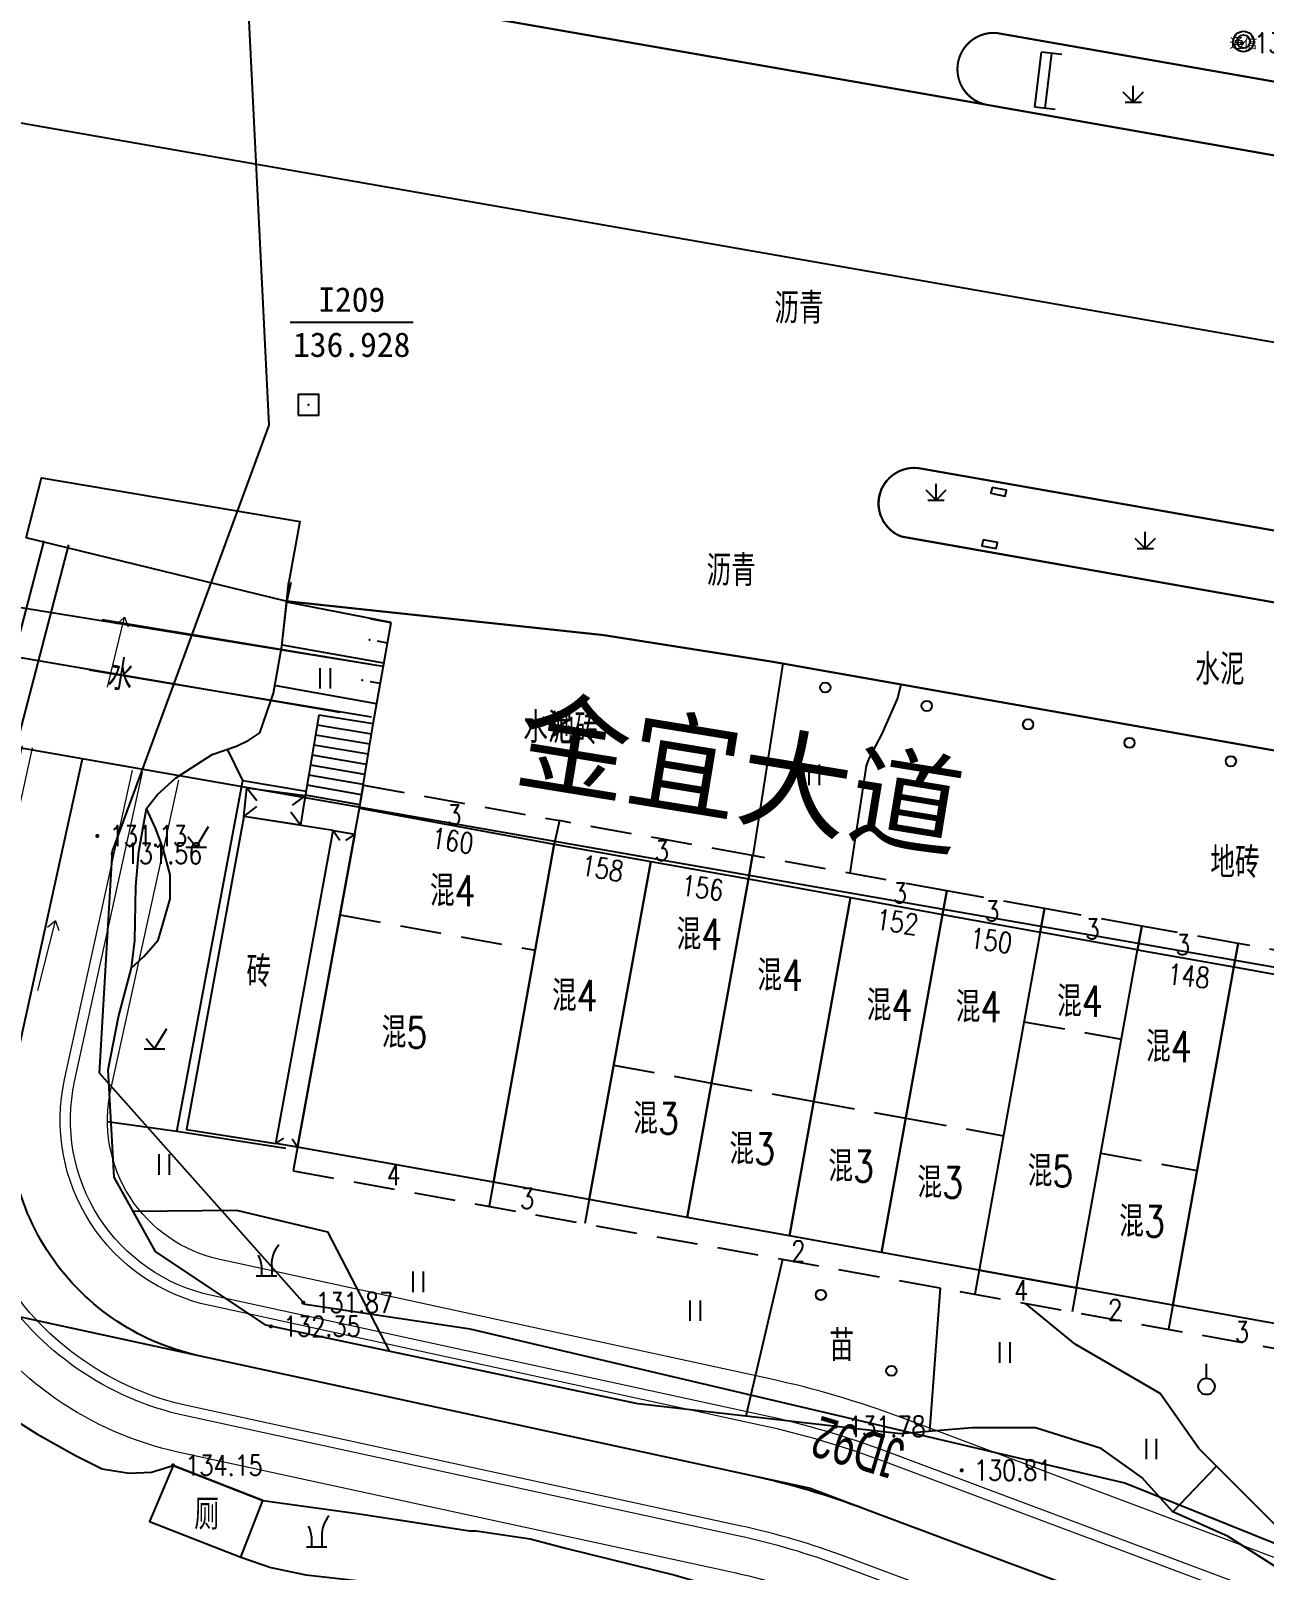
# Model space of a CAD drawing. Extents: x 529262 to 576451, y 2694391 to 2717535.
# Drawn here: x 562769.4 to 562829.5, y 2710865.5 to 2710940.6 of the extents above; entities that cross this region are included whole.
import ezdxf
from ezdxf.enums import TextEntityAlignment as Align
from ezdxf.xclip import XClip

# ---------------------------------------------------------------- set-up
doc = ezdxf.new("R2010")
doc.units = 0
doc.header["$XCLIPFRAME"] = 0
doc.linetypes.add('DASHED', pattern=[19.05, 12.7, -6.35])
doc.linetypes.add('X5', pattern=[3, 2, -1])
for name, color, linetype in [('COMPONENT', 8, 'Continuous'), ('DLDW', 8, 'Continuous'), ('DLSS', 4, 'Continuous'), ('DMTZ', 8, 'Continuous'), ('GCD', 8, 'Continuous'), ('GXYZ', 8, 'Continuous'), ('JMD', 8, 'Continuous'), ('KZD', 8, 'Continuous'), ('PP-COM', 7, 'Continuous'), ('RD-中线', 40, 'Continuous'), ('RD-红线', 7, 'Continuous'), ('RD-路名', 7, 'Continuous'), ('ZBTZ', 8, 'Continuous'), ('ZJ', 7, 'Continuous'), ('交点标注', 3, 'Continuous'), ('道路中线_04护管挡墙', 7, 'Continuous')]:
    doc.layers.add(name, color=color, linetype=linetype)
doc.layers.add('SXSS', color=5, linetype='Continuous', lineweight=0)
doc.styles.add('EICAD', font='fsdb_e.shx', dxfattribs={"width": 0.707, "height": 2, "bigfont": 'tjhzf.shx'})
doc.styles.add('HZ', font='rs.shx', dxfattribs={"width": 0.8, "bigfont": 'hztxt.shx'})
doc.styles.add('宋体', font='', dxfattribs={"width": 0.75})
doc.styles.add('等线体', font='simhei.ttf')
doc.styles.add('黑体', font='simhei.ttf')
doc.styles.get('宋体').set_extended_font_data('SimSun')
doc.linetypes.add('10421', pattern='A,2,[150,AAA.SHX,S=0.5,R=0,X=0,Y=0.5],1e-11', length=2)
doc.linetypes.add('10422', pattern='A,0.75,[150,AAA.SHX,S=0.5,R=0,X=0,Y=0.5],1.5,[177,AAA.SHX,S=1,R=0,X=0,Y=0.4],0.75', length=3)
doc.linetypes.add('1161', pattern='A,0,[149,AAA.SHX,S=0.15,R=0,X=0,Y=0],-1.6', length=1.6)
doc.linetypes.add('444', pattern='A,4.5,[145,AAA.SHX,S=1,R=0,X=0,Y=1],4.5,-0.5,[146,AAA.SHX,S=1,R=0,X=0,Y=0],-0.5', length=10)
doc.linetypes.add('732', pattern='A,9,-0.5,[162,AAA.SHX,S=1,R=0,X=0,Y=0],-0.5', length=10)

# ---------------------------------------------------------------- blocks, each defined once
blk = doc.blocks.new('A$C19FD0107')
at = {"layer": 'RD-中线', "color": 8}
blk.add_lwpolyline([(-7408.075, 16401.628), (-7423.959, 16404.555, 0.002243), (-7425.283, 16404.793), (-8443.288, 16582.934)], format="xyb", dxfattribs=at)
at = {"layer": 'RD-红线', "color": 8}
blk.add_lwpolyline([(-8013.051, 16477.191), (-8256.845, 16519.852)], dxfattribs=at)
blk = doc.blocks.new('GC200')
at = {"linetype": 'Continuous', "const_width": 0.2, "flags": 128}
blk.add_lwpolyline([(-0.1, 0, 1), (0.1, 0, 1)], format="xyb", close=True, dxfattribs=at)
blk = doc.blocks.new('gc086')
at = {"color": 8}
for p, q in [((0, 0), (7, 0)), ((7, 0), (6.18, 0.57)), ((7, 0), (6.18, -0.57))]:
    blk.add_line(p, q, dxfattribs=at)
blk = doc.blocks.new('gc123')
at = {"color": 8}
for p, q in [((0, 0), (1.2, 2)), ((-1, 0), (1, 0)), ((0, 0), (-0.8, 1))]:
    blk.add_line(p, q, dxfattribs=at)
blk = doc.blocks.new('gc121')
at = {"color": 8}
for p, q in [((-0.5, -1), (-0.5, 1)), ((0.5, -1), (0.5, 1))]:
    blk.add_line(p, q, dxfattribs=at)
blk = doc.blocks.new('gc210')
at = {"color": 8}
for p, q in [((-1, 0), (1, 0)), ((-0.5, 1), (-0.5, 0)), ((0.5, 1), (0.5, 0))]:
    blk.add_line(p, q, dxfattribs=at)
for centre, radius, start, end in [((-2.94, 0.81), 2.45, 4.3743, 29.0242), ((3.4, 1.11), 2.91, 139.3312, 182.0887)]:
    blk.add_arc(centre, radius, start, end, dxfattribs=at)
blk = doc.blocks.new('gc170')
at = {"color": 8, "linetype": 'Continuous'}
blk.add_circle((0, 0), 0.5, dxfattribs=at)
blk = doc.blocks.new('gc124')
at = {"color": 8}
for p, q in [((0, 0), (0, 1.6)), ((-1, 1), (0, 0)), ((-0.8, 0), (0.8, 0)), ((0, 0), (1, 1))]:
    blk.add_line(p, q, dxfattribs=at)
blk = doc.blocks.new('gc125')
at = {"color": 8}
blk.add_line((0, 0.8), (0, 2.2), dxfattribs=at)
blk.add_circle((0, 0), 0.8, dxfattribs=at)
blk = doc.blocks.new('gc115')
at = {"color": 8}
blk.add_lwpolyline([(-1, -1), (1, -1), (1, 1), (-1, 1)], close=True, dxfattribs=at)
blk.add_point((0, 0), dxfattribs=at)
blk = doc.blocks.new('gcbj0109')
at = {"linetype": 'Continuous'}
for radius in [1, 0.645]:
    blk.add_circle((0, 0), radius, dxfattribs=at)

msp = doc.modelspace()

# ---------------------------------------------------------------- linework, layer by layer
at = {"layer": 'DLDW', "color": 252, "linetype": 'Continuous'}
for p, q in [((562818.287, 2710936.847), (562818.612, 2710939.531)), ((562818.287, 2710936.847), (562818.612, 2710939.531)), ((562819.605, 2710939.41), (562818.612, 2710939.531)), ((562819.605, 2710939.41), (562818.612, 2710939.531)), ((562818.783, 2710936.786), (562819.109, 2710939.471)), ((562818.783, 2710936.786), (562819.109, 2710939.471)), ((562819.279, 2710936.726), (562818.287, 2710936.847)), ((562819.279, 2710936.726), (562818.287, 2710936.847))]:
    msp.add_line(p, q, dxfattribs=at)
at = {"layer": 'DLDW', "color": 252, "linetype": 'Continuous', "flags": 128}
msp.add_lwpolyline([(562776.308, 2710870.647), (562776.308, 2710870.647), (562775.155, 2710867.913), (562779.609, 2710866.179), (562780.685, 2710868.943)], close=True, dxfattribs=at)
msp.add_lwpolyline([(562776.308, 2710870.647), (562776.308, 2710870.647), (562775.155, 2710867.913), (562779.609, 2710866.179), (562780.685, 2710868.943)], close=True, dxfattribs=at)
at = {"layer": 'DLSS', "linetype": 'Continuous', "const_width": 0.1, "flags": 128}
for points, elevation in [([(562771.944, 2710944.641), (562815.873, 2710936.971)], 137.005), ([(562771.944, 2710944.641), (562815.873, 2710936.971)], 137.005), ([(562797.271, 2710911.113), (562781.799, 2710912.768)], 136.803), ([(562854.668, 2710901.154), (562836.84, 2710904.27), (562805.488, 2710909.818), (562797.271, 2710911.113)], 136.849), ([(562854.668, 2710901.154), (562836.84, 2710904.27), (562805.488, 2710909.818), (562797.271, 2710911.113)], 136.849)]:
    msp.add_lwpolyline(points, dxfattribs=dict(at, elevation=elevation))
for points, elevation in [([(562815.873, 2710936.971, -0.921931), (562816.418, 2710940.459), (562854.248, 2710933.828, -0.821798), (562853.701, 2710930.307)], 137.028), ([(562815.873, 2710936.971, -0.921931), (562816.418, 2710940.459), (562854.248, 2710933.828, -0.821798), (562853.701, 2710930.307)], 137.028), ([(562811.785, 2710915.913, -0.86933), (562812.58, 2710919.257), (562835.2, 2710915.287), (562834.559, 2710911.892)], 137.06), ([(562811.785, 2710915.913, -0.86933), (562812.58, 2710919.257), (562835.2, 2710915.287), (562834.559, 2710911.892)], 137.06)]:
    msp.add_lwpolyline(points, format="xyb", close=True, dxfattribs=dict(at, elevation=elevation))
at = {"layer": 'DMTZ'}
for p, q in [((562786.934, 2710911.706, 136.882), (562785.95, 2710911.883, 136.882)), ((562786.934, 2710911.706, 136.882), (562785.95, 2710911.883, 136.882)), ((562786.581, 2710909.738, 136.882), (562781.647, 2710910.623, 136.882)), ((562786.581, 2710909.738, 136.882), (562781.647, 2710910.623, 136.882)), ((562786.227, 2710907.769, 136.882), (562781.34, 2710908.646, 136.882)), ((562786.227, 2710907.769, 136.882), (562781.34, 2710908.646, 136.882))]:
    msp.add_line(p, q, dxfattribs=at)
at = {"layer": 'DMTZ', "linetype": 'Continuous'}
for p, q in [((562786.757, 2710910.722, 136.882), (562786.265, 2710910.81, 136.882)), ((562786.757, 2710910.722, 136.882), (562786.265, 2710910.81, 136.882)), ((562786.404, 2710908.754, 136.882), (562785.912, 2710908.842, 136.882)), ((562786.404, 2710908.754, 136.882), (562785.912, 2710908.842, 136.882))]:
    msp.add_line(p, q, dxfattribs=at)
at = {"layer": 'DMTZ', "linetype": '10422', "flags": 128}
for points in [[(562769.149, 2710915.86), (562769.902, 2710918.775), (562782.479, 2710916.645), (562781.949, 2710913.706)], [(562771.218, 2710915.512), (562762.181, 2710880.914)], [(562843.937, 2710874.97), (562839.288, 2710875.817), (562834.367, 2710876.76), (562825.009, 2710878.46), (562820.318, 2710879.306), (562810.815, 2710881.019), (562806.334, 2710881.827), (562801.357, 2710882.725), (562796.572, 2710883.598), (562791.917, 2710884.448), (562782.366, 2710886.149)], [(562843.937, 2710874.97), (562839.288, 2710875.817), (562834.367, 2710876.76), (562825.009, 2710878.46), (562820.318, 2710879.306), (562810.815, 2710881.019), (562806.334, 2710881.827), (562801.357, 2710882.725), (562796.572, 2710883.598), (562791.917, 2710884.448), (562782.366, 2710886.149)], [(562843.937, 2710874.97), (562839.288, 2710875.817), (562834.367, 2710876.76), (562825.009, 2710878.46), (562820.318, 2710879.306), (562810.815, 2710881.019), (562806.334, 2710881.827), (562801.357, 2710882.725), (562796.572, 2710883.598), (562791.917, 2710884.448), (562782.366, 2710886.149)], [(562843.937, 2710874.97), (562839.288, 2710875.817), (562834.367, 2710876.76), (562825.009, 2710878.46), (562820.318, 2710879.306), (562810.815, 2710881.019), (562806.334, 2710881.827), (562801.357, 2710882.725), (562796.572, 2710883.598), (562791.917, 2710884.448), (562782.366, 2710886.149)]]:
    msp.add_lwpolyline(points, dxfattribs=at)
msp.add_lwpolyline([(562835.2, 2710915.287), (562834.559, 2710911.892), (562811.785, 2710915.913, -0.872402), (562812.58, 2710919.257), (562812.58, 2710919.257)], format="xyb", dxfattribs=at)
msp.add_lwpolyline([(562835.2, 2710915.287), (562834.559, 2710911.892), (562811.785, 2710915.913, -0.872402), (562812.58, 2710919.257), (562812.58, 2710919.257)], format="xyb", dxfattribs=at)
at = {"layer": 'DMTZ', "linetype": '10422'}
msp.add_lwpolyline([(562762.181, 2710880.914), (562761.02, 2710881.217), (562770.03, 2710915.712)], dxfattribs=at)
at = {"layer": 'DMTZ', "linetype": '10421', "flags": 128}
for points, elevation in [([(562773.146, 2710889.926), (562773.658, 2710892.504), (562774.29, 2710894.9), (562774.455, 2710896.233), (562774.493, 2710898.855), (562774.645, 2710900.565), (562775.012, 2710902.661), (562775.557, 2710903.349), (562776.432, 2710904.147), (562778.218, 2710905.287), (562779.397, 2710905.705), (562779.998, 2710905.988), (562780.537, 2710906.351), (562781.205, 2710908.277), (562781.602, 2710910.568), (562781.949, 2710913.706)], 132.474), ([(562773.146, 2710889.926), (562773.658, 2710892.504), (562774.29, 2710894.9), (562774.455, 2710896.233), (562774.493, 2710898.855), (562774.645, 2710900.565), (562775.012, 2710902.661), (562775.557, 2710903.349), (562776.432, 2710904.147), (562778.218, 2710905.287), (562779.397, 2710905.705), (562779.998, 2710905.988), (562780.537, 2710906.351), (562781.205, 2710908.277), (562781.602, 2710910.568), (562781.851, 2710912.713)], 132.474), ([(562774.29, 2710894.9), (562774.894, 2710895.441), (562775.587, 2710896.244), (562775.831, 2710897.065), (562776.169, 2710898.266), (562776.169, 2710899.429), (562775.809, 2710900.759), (562775.448, 2710901.701), (562775.012, 2710902.661)], 132.51), ([(562774.29, 2710894.9), (562774.894, 2710895.441), (562775.587, 2710896.244), (562775.831, 2710897.065), (562776.169, 2710898.266), (562776.169, 2710899.429), (562775.809, 2710900.759), (562775.448, 2710901.701), (562775.012, 2710902.661)], 132.51), ([(562765.382, 2710874.906), (562766.075, 2710874.447), (562768.027, 2710873.228), (562769.675, 2710872.191), (562771.551, 2710871.121), (562772.863, 2710870.477), (562774.175, 2710870.265), (562775.253, 2710870.32), (562776.308, 2710870.647)], 133.902), ([(562765.382, 2710874.906), (562766.075, 2710874.447), (562768.027, 2710873.228), (562769.675, 2710872.191), (562771.551, 2710871.121), (562772.863, 2710870.477), (562774.175, 2710870.265), (562775.253, 2710870.32), (562776.308, 2710870.647)], 133.902)]:
    msp.add_lwpolyline(points, dxfattribs=dict(at, elevation=elevation))
at = {"layer": 'DMTZ', "linetype": '10422', "flags": 128}
for points, elevation in [([(562786.939, 2710911.733), (562781.851, 2710912.713), (562782.062, 2710913.687)], 137.072), ([(562785.388, 2710902.671), (562786.051, 2710906.785)], 137.219), ([(562785.388, 2710902.671), (562786.051, 2710906.785)], 137.219), ([(562781.8, 2710886.085), (562776.489, 2710886.913), (562779.711, 2710904.021), (562782.787, 2710903.502)], 134.794), ([(562781.8, 2710886.085), (562776.489, 2710886.913), (562779.711, 2710904.021), (562782.787, 2710903.502)], 134.794), ([(562781.8, 2710886.085), (562776.489, 2710886.913), (562779.711, 2710904.021), (562782.787, 2710903.502)], 134.794), ([(562781.8, 2710886.085), (562776.489, 2710886.913), (562779.711, 2710904.021), (562782.787, 2710903.502)], 134.794), ([(562776.308, 2710870.647), (562780.685, 2710868.943)], 134.153), ([(562776.308, 2710870.647), (562780.685, 2710868.943)], 134.153)]:
    msp.add_lwpolyline(points, dxfattribs=dict(at, elevation=elevation))
at = {"layer": 'DMTZ', "linetype": 'Continuous', "elevation": 136.882, "flags": 128}
msp.add_lwpolyline([(562786.051, 2710906.785), (562786.939, 2710911.733)], dxfattribs=at)
msp.add_lwpolyline([(562786.051, 2710906.785), (562786.939, 2710911.733)], dxfattribs=at)
at = {"layer": 'DMTZ', "linetype": '10421', "flags": 128}
for points in [[(562774.87, 2710882.121), (562773.448, 2710884.701), (562773.146, 2710889.926)], [(562774.87, 2710882.121), (562773.448, 2710884.701), (562773.146, 2710889.926)], [(562825.002, 2710868.378), (562823.491, 2710870.062), (562821.521, 2710871.474), (562818.324, 2710872.478), (562815.238, 2710872.478), (562811.744, 2710872.18), (562798.941, 2710873.64), (562780.824, 2710877.476), (562775.449, 2710881.071), (562773.448, 2710884.701), (562773.146, 2710889.926)], [(562825.002, 2710868.378), (562823.491, 2710870.062), (562821.521, 2710871.474), (562818.324, 2710872.478), (562815.238, 2710872.478), (562811.744, 2710872.18), (562798.941, 2710873.64), (562780.824, 2710877.476), (562775.449, 2710881.071), (562773.448, 2710884.701), (562773.146, 2710889.926)], [(562830.253, 2710867.488), (562826.276, 2710871.467), (562824.392, 2710874.154), (562820.253, 2710876.562), (562817.828, 2710878.544)], [(562830.253, 2710867.488), (562826.276, 2710871.467), (562824.392, 2710874.154), (562820.253, 2710876.562), (562817.828, 2710878.544)], [(562825.002, 2710868.378), (562823.491, 2710870.062), (562821.521, 2710871.474), (562818.324, 2710872.478), (562815.238, 2710872.478), (562811.744, 2710872.18), (562798.941, 2710873.64), (562791.192, 2710875.281)], [(562825.002, 2710868.378), (562823.491, 2710870.062), (562821.521, 2710871.474), (562818.324, 2710872.478), (562815.238, 2710872.478), (562811.744, 2710872.18), (562798.941, 2710873.64), (562791.192, 2710875.281)], [(562780.685, 2710868.943), (562785.274, 2710868.296), (562790.749, 2710867.459), (562791.071, 2710867.459), (562793.712, 2710867.073), (562795.491, 2710866.59), (562800.775, 2710865.293), (562806.18, 2710863.716), (562810.294, 2710862.186), (562812.026, 2710861.371), (562813.859, 2710860.744), (562818.451, 2710858.928), (562820.651, 2710857.972), (562821.799, 2710857.541), (562823.097, 2710857.369), (562825.386, 2710857.063), (562829.069, 2710856.729), (562831.221, 2710856.585), (562832.193, 2710856.384), (562832.793, 2710856.021), (562833.533, 2710855.553), (562835.19, 2710854.104), (562837.054, 2710852.355), (562838.319, 2710851.205), (562839.376, 2710850.135)], [(562780.685, 2710868.943), (562785.274, 2710868.296), (562790.749, 2710867.459), (562791.071, 2710867.459), (562793.712, 2710867.073), (562795.491, 2710866.59), (562800.775, 2710865.293), (562806.18, 2710863.716), (562810.294, 2710862.186), (562812.026, 2710861.371), (562813.859, 2710860.744), (562818.451, 2710858.928), (562820.651, 2710857.972), (562821.799, 2710857.541), (562823.097, 2710857.369), (562825.386, 2710857.063), (562829.069, 2710856.729), (562831.221, 2710856.585), (562832.193, 2710856.384), (562832.793, 2710856.021), (562833.533, 2710855.553), (562835.19, 2710854.104), (562837.054, 2710852.355), (562838.319, 2710851.205), (562839.376, 2710850.135)], [(562780.685, 2710868.943), (562785.274, 2710868.296), (562790.749, 2710867.459), (562791.071, 2710867.459), (562793.712, 2710867.073), (562795.491, 2710866.59), (562800.775, 2710865.293), (562806.18, 2710863.716), (562810.294, 2710862.186), (562812.026, 2710861.371), (562813.859, 2710860.744), (562818.451, 2710858.928), (562820.651, 2710857.972), (562821.799, 2710857.541), (562823.097, 2710857.369), (562825.386, 2710857.063), (562829.069, 2710856.729), (562831.221, 2710856.585), (562832.193, 2710856.384), (562832.793, 2710856.021), (562833.533, 2710855.553), (562835.19, 2710854.104), (562837.054, 2710852.355), (562838.319, 2710851.205), (562839.376, 2710850.135)], [(562847.38, 2710857.571), (562843.348, 2710858.44), (562840.256, 2710859.5), (562837.181, 2710861.143), (562827.703, 2710867.173), (562825.002, 2710868.378)], [(562850.948, 2710857.229), (562843.348, 2710858.44), (562840.256, 2710859.5), (562837.181, 2710861.143), (562827.703, 2710867.173), (562825.002, 2710868.378)], [(562850.948, 2710857.229), (562843.348, 2710858.44), (562840.256, 2710859.5), (562837.181, 2710861.143), (562827.703, 2710867.173), (562825.002, 2710868.378)], [(562787.206, 2710868.001), (562790.749, 2710867.459), (562791.071, 2710867.459), (562793.712, 2710867.073), (562795.491, 2710866.59), (562800.775, 2710865.293), (562806.18, 2710863.716), (562810.294, 2710862.186), (562812.026, 2710861.371), (562813.859, 2710860.744), (562818.451, 2710858.928), (562820.651, 2710857.972), (562821.799, 2710857.541), (562823.097, 2710857.369), (562825.386, 2710857.063), (562829.069, 2710856.729), (562831.221, 2710856.585), (562832.193, 2710856.384), (562832.793, 2710856.021), (562833.533, 2710855.553), (562835.19, 2710854.104), (562837.054, 2710852.355), (562838.319, 2710851.205), (562839.376, 2710850.135)], [(562787.206, 2710868.001), (562790.749, 2710867.459), (562791.071, 2710867.459), (562793.712, 2710867.073), (562795.491, 2710866.59), (562800.775, 2710865.293), (562806.18, 2710863.716), (562810.294, 2710862.186), (562812.026, 2710861.371), (562813.859, 2710860.744), (562818.451, 2710858.928), (562820.651, 2710857.972), (562821.799, 2710857.541), (562823.097, 2710857.369), (562825.386, 2710857.063), (562829.069, 2710856.729), (562831.221, 2710856.585), (562832.193, 2710856.384), (562832.793, 2710856.021), (562833.533, 2710855.553), (562835.19, 2710854.104), (562837.054, 2710852.355), (562838.319, 2710851.205), (562839.376, 2710850.135)], [(562779.609, 2710866.179), (562781.067, 2710865.671), (562782.771, 2710865.314), (562785.384, 2710865.022), (562786.503, 2710864.831), (562787.403, 2710864.589), (562793.388, 2710862.683), (562794.119, 2710862.49), (562801.145, 2710860.599), (562801.731, 2710860.384), (562802.639, 2710860.057), (562812.09, 2710855.634), (562813.079, 2710855.548), (562815.256, 2710855.602), (562818.233, 2710856.014), (562820.607, 2710856.615), (562823.097, 2710857.369)], [(562779.609, 2710866.179), (562781.067, 2710865.671), (562782.771, 2710865.314), (562785.384, 2710865.022), (562786.503, 2710864.831), (562787.403, 2710864.589), (562793.388, 2710862.683), (562794.119, 2710862.49), (562801.145, 2710860.599), (562801.731, 2710860.384), (562802.639, 2710860.057), (562812.09, 2710855.634), (562813.079, 2710855.548), (562815.256, 2710855.602), (562818.233, 2710856.014), (562820.607, 2710856.615), (562823.097, 2710857.369)], [(562779.609, 2710866.179), (562781.067, 2710865.671), (562782.771, 2710865.314), (562785.384, 2710865.022), (562786.503, 2710864.831), (562787.403, 2710864.589), (562793.388, 2710862.683), (562794.119, 2710862.49), (562801.145, 2710860.599), (562801.731, 2710860.384), (562802.639, 2710860.057), (562812.09, 2710855.634), (562813.079, 2710855.548), (562815.256, 2710855.602), (562818.233, 2710856.014), (562820.607, 2710856.615), (562823.097, 2710857.369)]]:
    msp.add_lwpolyline(points, dxfattribs=at)
at = {"layer": 'DMTZ', "linetype": 'Continuous'}
for p in [(562785.871, 2710910.881, 136.882), (562785.871, 2710910.881, 136.882), (562785.518, 2710908.913, 136.882), (562785.518, 2710908.913, 136.882)]:
    msp.add_point(p, dxfattribs=at)
at = {"layer": 'GXYZ', "linetype": '732', "flags": 128}
msp.add_lwpolyline([(562853.972, 2710843.291), (562853.332, 2710848.325), (562851.513, 2710858.17), (562822.678, 2710869.785), (562790.779, 2710877.289), (562782.745, 2710878.483), (562772.724, 2710889.762), (562773.355, 2710900.574), (562780.991, 2710921.338), (562779.279, 2710955.843), (562778.562, 2710959.885), (562773.137, 2710975.231), (562768.716, 2710985.916)], dxfattribs=at)
at = {"layer": 'GXYZ', "linetype": 'Continuous', "flags": 128}
for points, elevation in [([(562786.531, 2710909.585), (562768.004, 2710912.589)], 137.289), ([(562786.531, 2710909.585), (562772.861, 2710911.861)], 137.289), ([(562772.227, 2710909.422), (562785.977, 2710907.124)], 136.772)]:
    msp.add_lwpolyline(points, dxfattribs=dict(at, elevation=elevation))
at = {"layer": 'GXYZ', "linetype": 'Continuous'}
msp.add_lwpolyline([(562767.349, 2710910.275), (562784.429, 2710907.352)], dxfattribs=at)
at = {"layer": 'JMD', "linetype": 'Continuous'}
for p, q in [((562783.414, 2710907.212), (562782.682, 2710902.877)), ((562783.414, 2710907.212), (562782.682, 2710902.877)), ((562785.97, 2710906.292), (562783.331, 2710906.725)), ((562785.97, 2710906.292), (562783.331, 2710906.725)), ((562786.051, 2710906.785), (562783.414, 2710907.212)), ((562786.051, 2710906.785), (562783.414, 2710907.212)), ((562785.337, 2710902.392), (562786.051, 2710906.785)), ((562785.337, 2710902.392), (562786.051, 2710906.785)), ((562785.89, 2710905.798), (562783.249, 2710906.238)), ((562785.89, 2710905.798), (562783.249, 2710906.238)), ((562785.73, 2710904.811), (562783.085, 2710905.264)), ((562785.73, 2710904.811), (562783.085, 2710905.264)), ((562785.81, 2710905.304), (562783.167, 2710905.751)), ((562785.81, 2710905.304), (562783.167, 2710905.751)), ((562785.569, 2710903.824), (562782.921, 2710904.29)), ((562785.569, 2710903.824), (562782.921, 2710904.29)), ((562785.65, 2710904.317), (562783.003, 2710904.777)), ((562785.65, 2710904.317), (562783.003, 2710904.777)), ((562779.903, 2710903.673), (562780.398, 2710903.045)), ((562779.903, 2710903.673), (562780.398, 2710903.045)), ((562785.489, 2710903.33), (562782.838, 2710903.803)), ((562785.489, 2710903.33), (562782.838, 2710903.803)), ((562782.754, 2710903.303), (562782.111, 2710902.827)), ((562782.754, 2710903.303), (562782.111, 2710902.827)), ((562785.409, 2710902.837), (562782.756, 2710903.316)), ((562785.409, 2710902.837), (562782.756, 2710903.316)), ((562779.752, 2710902.275), (562780.386, 2710902.762)), ((562779.752, 2710902.275), (562780.386, 2710902.762)), ((562782.521, 2710901.843), (562782.049, 2710902.489)), ((562782.521, 2710901.843), (562782.049, 2710902.489)), ((562784.106, 2710901.596), (562784.436, 2710901.123)), ((562784.106, 2710901.596), (562784.436, 2710901.123)), ((562785.156, 2710901.404), (562784.711, 2710901.101)), ((562785.156, 2710901.404), (562784.711, 2710901.101)), ((562781.317, 2710886.334), (562781.699, 2710886.6)), ((562781.317, 2710886.334), (562781.699, 2710886.6)), ((562781.317, 2710886.334), (562781.699, 2710886.6)), ((562781.317, 2710886.334), (562781.699, 2710886.6)), ((562782.366, 2710886.149), (562782.108, 2710886.539)), ((562782.366, 2710886.149), (562782.108, 2710886.539)), ((562782.366, 2710886.149), (562782.108, 2710886.539)), ((562782.366, 2710886.149), (562782.108, 2710886.539))]:
    msp.add_line(p, q, dxfattribs=at)
at = {"layer": 'JMD', "linetype": 'Continuous', "flags": 128}
for points, elevation in [([(562816.212, 2710918.312), (562816.151, 2710918.022), (562816.848, 2710917.888), (562816.909, 2710918.178)], 137.388), ([(562816.212, 2710918.312), (562816.151, 2710918.022), (562816.848, 2710917.888), (562816.909, 2710918.178)], 137.388), ([(562815.771, 2710915.756), (562815.71, 2710915.466), (562816.407, 2710915.332), (562816.468, 2710915.622)], 137.39), ([(562815.771, 2710915.756), (562815.71, 2710915.466), (562816.407, 2710915.332), (562816.468, 2710915.622)], 137.39), ([(562782.754, 2710903.303), (562782.682, 2710902.877), (562782.521, 2710901.843), (562779.752, 2710902.275), (562779.903, 2710903.673)], 136.016), ([(562782.754, 2710903.303), (562782.682, 2710902.877), (562782.521, 2710901.843), (562779.752, 2710902.275), (562779.903, 2710903.673)], 136.016), ([(562791.917, 2710884.448), (562782.366, 2710886.149), (562785.388, 2710902.671), (562794.875, 2710900.916)], 137.376), ([(562791.917, 2710884.448), (562782.366, 2710886.149), (562785.388, 2710902.671), (562794.875, 2710900.916)], 137.376), ([(562791.917, 2710884.448), (562782.366, 2710886.149), (562785.388, 2710902.671), (562794.875, 2710900.916)], 137.376), ([(562791.917, 2710884.448), (562782.366, 2710886.149), (562785.388, 2710902.671), (562794.875, 2710900.916)], 137.376), ([(562794.875, 2710900.916), (562799.581, 2710900.079), (562796.572, 2710883.598), (562791.917, 2710884.448)], 137.402), ([(562794.875, 2710900.916), (562799.581, 2710900.079), (562796.572, 2710883.598), (562791.917, 2710884.448)], 137.402), ([(562794.875, 2710900.916), (562799.581, 2710900.079), (562796.572, 2710883.598), (562791.917, 2710884.448)], 137.402), ([(562794.875, 2710900.916), (562799.581, 2710900.079), (562796.572, 2710883.598), (562791.917, 2710884.448)], 137.402), ([(562809.308, 2710898.321), (562806.334, 2710881.827), (562801.357, 2710882.725), (562804.334, 2710899.234)], -526.97), ([(562809.308, 2710898.321), (562806.334, 2710881.827), (562801.357, 2710882.725), (562804.334, 2710899.234)], -526.97), ([(562809.308, 2710898.321), (562806.334, 2710881.827), (562801.357, 2710882.725), (562804.334, 2710899.234)], -526.97), ([(562809.308, 2710898.321), (562806.334, 2710881.827), (562801.357, 2710882.725), (562804.334, 2710899.234)], -526.97), ([(562818.544, 2710896.632), (562815.574, 2710880.161), (562810.815, 2710881.019), (562813.787, 2710897.499)], 137.41), ([(562818.544, 2710896.632), (562815.574, 2710880.161), (562810.815, 2710881.019), (562813.787, 2710897.499)], 137.41), ([(562818.544, 2710896.632), (562815.574, 2710880.161), (562820.318, 2710879.306), (562823.287, 2710895.771)], 137.41), ([(562818.544, 2710896.632), (562815.574, 2710880.161), (562820.318, 2710879.306), (562823.287, 2710895.771)], 137.41), ([(562823.287, 2710895.771), (562827.982, 2710894.943), (562825.009, 2710878.46), (562820.318, 2710879.306)], -527.665), ([(562823.287, 2710895.771), (562827.982, 2710894.943), (562825.009, 2710878.46), (562820.318, 2710879.306)], -527.665), ([(562827.982, 2710894.943), (562837.405, 2710893.24), (562834.367, 2710876.76), (562825.009, 2710878.46)], 137.376), ([(562827.982, 2710894.943), (562837.405, 2710893.24), (562834.367, 2710876.76), (562825.009, 2710878.46)], 137.376)]:
    msp.add_lwpolyline(points, close=True, dxfattribs=dict(at, elevation=elevation))
at = {"layer": 'JMD', "linetype": '444', "elevation": 136.803, "flags": 128}
msp.add_lwpolyline([(562781.799, 2710912.768), (562769.147, 2710915.852)], dxfattribs=at)
at = {"layer": 'JMD', "linetype": 'X5'}
for points, elevation in [([(562785.388, 2710902.671), (562785.592, 2710903.798), (562795.134, 2710902.069), (562794.875, 2710900.916)], 137.376), ([(562785.388, 2710902.671), (562785.592, 2710903.798), (562795.134, 2710902.069), (562794.875, 2710900.916)], 137.376), ([(562804.334, 2710899.234), (562804.539, 2710900.365), (562795.134, 2710902.069), (562794.875, 2710900.916)], 137.379), ([(562804.334, 2710899.234), (562804.539, 2710900.365), (562795.134, 2710902.069), (562794.875, 2710900.916)], 137.379), ([(562813.787, 2710897.499), (562813.995, 2710898.651), (562804.539, 2710900.365), (562804.334, 2710899.234)], 137.376), ([(562813.787, 2710897.499), (562813.995, 2710898.651), (562804.539, 2710900.365), (562804.334, 2710899.234)], 137.376), ([(562818.544, 2710896.632), (562818.753, 2710897.789), (562813.995, 2710898.651), (562813.787, 2710897.499)], 137.376), ([(562818.544, 2710896.632), (562818.753, 2710897.789), (562813.995, 2710898.651), (562813.787, 2710897.499)], 137.376), ([(562823.287, 2710895.771), (562823.497, 2710896.929), (562818.753, 2710897.789), (562818.544, 2710896.632)], 137.376), ([(562823.287, 2710895.771), (562823.497, 2710896.929), (562818.753, 2710897.789), (562818.544, 2710896.632)], 137.376), ([(562827.982, 2710894.943), (562828.188, 2710896.079), (562823.497, 2710896.929), (562823.287, 2710895.771)], 137.376), ([(562827.982, 2710894.943), (562828.188, 2710896.079), (562823.497, 2710896.929), (562823.287, 2710895.771)], 137.376), ([(562837.355, 2710893.24), (562837.61, 2710894.372), (562828.188, 2710896.079), (562827.982, 2710894.943)], 137.42), ([(562837.355, 2710893.24), (562837.61, 2710894.372), (562828.188, 2710896.079), (562827.982, 2710894.943)], 137.42), ([(562782.366, 2710886.149), (562782.161, 2710884.999), (562844.928, 2710873.639), (562848.376, 2710892.392)], 137.376), ([(562782.366, 2710886.149), (562782.161, 2710884.999), (562844.928, 2710873.639), (562848.376, 2710892.392)], 137.376), ([(562782.366, 2710886.149), (562782.161, 2710884.999), (562844.928, 2710873.639), (562848.376, 2710892.392)], 137.376), ([(562782.366, 2710886.149), (562782.161, 2710884.999), (562844.928, 2710873.639), (562848.376, 2710892.392)], 137.376)]:
    msp.add_lwpolyline(points, dxfattribs=dict(at, elevation=elevation))
at = {"layer": 'JMD', "linetype": 'Continuous', "flags": 128}
for points in [[(562784.106, 2710901.596), (562779.752, 2710902.275), (562776.963, 2710887.013), (562781.317, 2710886.334)], [(562784.106, 2710901.596), (562779.752, 2710902.275), (562776.963, 2710887.013), (562781.317, 2710886.334)], [(562784.106, 2710901.596), (562779.752, 2710902.275), (562776.963, 2710887.013), (562781.317, 2710886.334)], [(562784.106, 2710901.596), (562779.752, 2710902.275), (562776.963, 2710887.013), (562781.317, 2710886.334)], [(562782.366, 2710886.149), (562781.317, 2710886.334), (562784.106, 2710901.596), (562785.156, 2710901.404)], [(562782.366, 2710886.149), (562781.317, 2710886.334), (562784.106, 2710901.596), (562785.156, 2710901.404)], [(562782.366, 2710886.149), (562781.317, 2710886.334), (562784.106, 2710901.596), (562785.156, 2710901.404)], [(562782.366, 2710886.149), (562781.317, 2710886.334), (562784.106, 2710901.596), (562785.156, 2710901.404)], [(562799.581, 2710900.079), (562804.334, 2710899.234), (562801.357, 2710882.725), (562796.572, 2710883.598)], [(562799.581, 2710900.079), (562804.334, 2710899.234), (562801.357, 2710882.725), (562796.572, 2710883.598)], [(562799.581, 2710900.079), (562804.334, 2710899.234), (562801.357, 2710882.725), (562796.572, 2710883.598)], [(562799.581, 2710900.079), (562804.334, 2710899.234), (562801.357, 2710882.725), (562796.572, 2710883.598)], [(562809.308, 2710898.321), (562813.787, 2710897.499), (562810.815, 2710881.019), (562806.334, 2710881.827)], [(562809.308, 2710898.321), (562813.787, 2710897.499), (562810.815, 2710881.019), (562806.334, 2710881.827)], [(562809.308, 2710898.321), (562813.787, 2710897.499), (562810.815, 2710881.019), (562806.334, 2710881.827)], [(562809.308, 2710898.321), (562813.787, 2710897.499), (562810.815, 2710881.019), (562806.334, 2710881.827)]]:
    msp.add_lwpolyline(points, close=True, dxfattribs=at)
at = {"layer": 'JMD', "linetype": 'X5', "flags": 128}
for points, elevation in [([(562784.437, 2710897.473), (562793.945, 2710895.759)], -513.971), ([(562784.437, 2710897.473), (562793.945, 2710895.759)], -513.971), ([(562817.757, 2710892.272), (562822.501, 2710891.416)], 137.41), ([(562817.757, 2710892.272), (562822.501, 2710891.416)], 137.41), ([(562791.917, 2710884.448), (562791.704, 2710883.272)], -526.887), ([(562791.917, 2710884.448), (562791.704, 2710883.272)], -526.887), ([(562791.917, 2710884.448), (562791.704, 2710883.272)], -526.887), ([(562791.917, 2710884.448), (562791.704, 2710883.272)], -526.887), ([(562815.574, 2710880.161), (562815.362, 2710878.99)], 137.41), ([(562815.574, 2710880.161), (562815.362, 2710878.99)], 137.41), ([(562820.318, 2710879.306), (562820.105, 2710878.131)], 137.41), ([(562820.318, 2710879.306), (562820.105, 2710878.131)], 137.41), ([(562825.009, 2710878.46), (562824.796, 2710877.282)], 137.376), ([(562825.009, 2710878.46), (562824.796, 2710877.282)], 137.376)]:
    msp.add_lwpolyline(points, dxfattribs=dict(at, elevation=elevation))
for points in [[(562797.769, 2710890.151), (562802.539, 2710889.28)], [(562797.769, 2710890.151), (562802.539, 2710889.28)], [(562802.539, 2710889.28), (562807.516, 2710888.382)], [(562802.539, 2710889.28), (562807.516, 2710888.382)], [(562807.516, 2710888.382), (562811.997, 2710887.574)], [(562807.516, 2710888.382), (562811.997, 2710887.574)], [(562811.997, 2710887.574), (562816.756, 2710886.716)], [(562811.997, 2710887.574), (562816.756, 2710886.716)], [(562821.5, 2710885.861), (562826.191, 2710885.015)], [(562821.5, 2710885.861), (562826.191, 2710885.015)], [(562796.572, 2710883.598), (562796.361, 2710882.429)], [(562796.572, 2710883.598), (562796.361, 2710882.429)], [(562796.572, 2710883.598), (562796.361, 2710882.429)], [(562796.572, 2710883.598), (562796.361, 2710882.429)]]:
    msp.add_lwpolyline(points, dxfattribs=at)
at = {"layer": 'KZD', "linetype": 'Continuous'}
msp.add_line((562782.011, 2710926.359), (562788.011, 2710926.359), dxfattribs=at)
at = {"layer": 'ZBTZ', "linetype": '1161', "flags": 128}
for points, elevation in [([(562804.562, 2710900.361), (562806.03, 2710909.722)], 137.264), ([(562779.711, 2710904.021), (562778.967, 2710905.552)], 134.794), ([(562779.711, 2710904.021), (562778.967, 2710905.552)], 134.794), ([(562776.489, 2710886.913), (562773.103, 2710887.389)], 134.794), ([(562776.489, 2710886.913), (562773.103, 2710887.389)], 134.794), ([(562776.489, 2710886.913), (562773.103, 2710887.389)], 134.794), ([(562776.489, 2710886.913), (562773.103, 2710887.389)], 134.794), ([(562805.989, 2710880.686), (562804.203, 2710873.04)], 137.376), ([(562805.989, 2710880.686), (562804.203, 2710873.04)], 137.376), ([(562805.989, 2710880.686), (562804.203, 2710873.04)], 137.376), ([(562805.989, 2710880.686), (562804.203, 2710873.04)], 137.376), ([(562813.675, 2710879.295), (562813.153, 2710872.3)], 137.376), ([(562813.675, 2710879.295), (562813.153, 2710872.3)], 137.376), ([(562825.002, 2710868.378), (562827.131, 2710870.612)], 131.713), ([(562825.002, 2710868.378), (562827.131, 2710870.612)], 131.713)]:
    msp.add_lwpolyline(points, dxfattribs=dict(at, elevation=elevation))
at = {"layer": 'ZBTZ', "linetype": '1161'}
msp.add_lwpolyline([(562811.761, 2710908.711), (562811.605, 2710908.035), (562811.306, 2710907.37), (562810.831, 2710906.298), (562810.193, 2710905.104), (562810.071, 2710904.748), (562809.276, 2710899.506)], dxfattribs=at)
at = {"layer": 'ZBTZ', "linetype": '1161', "flags": 128}
for points in [[(562774.368, 2710883.032), (562779.405, 2710883.077), (562783.825, 2710882.037), (562784.722, 2710880.307)], [(562774.368, 2710883.032), (562779.405, 2710883.077), (562783.825, 2710882.037), (562784.722, 2710880.307)], [(562774.368, 2710883.032), (562779.405, 2710883.077), (562783.825, 2710882.037), (562786.852, 2710876.2)], [(562774.368, 2710883.032), (562779.405, 2710883.077), (562783.825, 2710882.037), (562786.852, 2710876.2)]]:
    msp.add_lwpolyline(points, dxfattribs=at)
at = {"layer": '交点标注', "linetype": 'DASHED'}
for p, q in [((562777.569, 2710875.988), (562766.057, 2710878.488)), ((562807.291, 2710869.534), (562804.449, 2710870.151)), ((562810.014, 2710868.512), (562807.291, 2710869.534))]:
    msp.add_line(p, q, dxfattribs=at)
at = {"layer": '道路中线_04护管挡墙', "color": 8, "lineweight": 0}
for points in [[(562814.107, 2710813.792, -0.066376), (562819.74, 2710819.299), (562819.834, 2710819.37, 0.210919), (562823.881, 2710826.546), (562824.29, 2710830.714, -0.128086), (562827.735, 2710840.081), (562829.644, 2710842.829, 0.129893), (562831.426, 2710847.726), (562831.737, 2710851.152, 0.337609), (562828.385, 2710856.491), (562808.328, 2710864.018, 0.036305), (562803.431, 2710865.46), (562776.55, 2710871.298, -0.414929), (562763.897, 2710891.024), (562767.211, 2710906.104)], [(562815.525, 2710812.682, -0.066376), (562820.817, 2710817.857), (562820.912, 2710817.928, 0.210919), (562825.673, 2710826.371), (562826.081, 2710830.539, -0.128086), (562829.213, 2710839.054), (562831.122, 2710841.801, 0.129893), (562833.218, 2710847.563), (562833.53, 2710850.989, 0.337609), (562829.018, 2710858.176), (562808.96, 2710865.703, 0.036305), (562803.813, 2710867.219), (562776.932, 2710873.057, -0.414929), (562765.655, 2710890.638), (562768.969, 2710905.718)], [(562815.919, 2710812.374, -0.066376), (562821.116, 2710817.456), (562821.211, 2710817.527, 0.210919), (562826.17, 2710826.322), (562826.579, 2710830.49, -0.128086), (562829.624, 2710838.769), (562831.533, 2710841.516, 0.129893), (562833.716, 2710847.518), (562834.028, 2710850.944, 0.337609), (562829.193, 2710858.644), (562809.136, 2710866.171, 0.036305), (562803.919, 2710867.708), (562777.039, 2710873.545, -0.414929), (562766.144, 2710890.531), (562769.457, 2710905.61)], [(562824.203, 2710813.521, 0.210919), (562831.146, 2710825.834), (562831.555, 2710830.002, -0.128086), (562833.73, 2710835.916), (562835.639, 2710838.663, 0.129893), (562838.696, 2710847.066), (562839.007, 2710850.492, 0.337609), (562830.95, 2710863.326), (562810.892, 2710870.852, 0.036305), (562804.98, 2710872.594), (562778.1, 2710878.431, -0.414929), (562771.027, 2710889.457), (562774.341, 2710904.537)], [(562824.503, 2710813.121, 0.210919), (562831.644, 2710825.786), (562832.052, 2710829.953, -0.128086), (562834.141, 2710835.63), (562836.05, 2710838.378, 0.129893), (562839.194, 2710847.021), (562839.505, 2710850.446, 0.337609), (562831.126, 2710863.794), (562811.068, 2710871.321, 0.036305), (562805.086, 2710873.082), (562778.206, 2710878.92, -0.414929), (562771.515, 2710889.35), (562774.829, 2710904.43)], [(562825.58, 2710811.679, 0.210919), (562833.435, 2710825.61), (562833.844, 2710829.778, -0.128086), (562835.619, 2710834.603), (562837.528, 2710837.351, 0.129893), (562840.986, 2710846.858), (562841.298, 2710850.284, 0.337609), (562831.758, 2710865.479), (562811.7, 2710873.006, 0.036305), (562805.468, 2710874.841), (562778.588, 2710880.679, -0.414929), (562773.274, 2710888.964), (562776.587, 2710904.044)]]:
    msp.add_lwpolyline(points, format="xyb", dxfattribs=at)
at = {"layer": '道路中线_04护管挡墙', "color": 1}
msp.add_lwpolyline([(562822.612, 2710815.454), (562822.707, 2710815.524, 0.210919), (562828.658, 2710826.078), (562829.067, 2710830.246, -0.128086), (562831.677, 2710837.342), (562833.586, 2710840.09, 0.129893), (562836.206, 2710847.292), (562836.517, 2710850.718, 0.337609), (562830.072, 2710860.985), (562810.014, 2710868.512, 0.036305), (562804.449, 2710870.151), (562777.569, 2710875.988, -0.414929), (562768.585, 2710889.994), (562771.899, 2710905.074)], format="xyb", dxfattribs=at)

# ---------------------------------------------------------------- block references
at = {"layer": 'COMPONENT', "linetype": 'Continuous', "xscale": 0.5, "yscale": 0.5}
msp.add_blockref('gcbj0109', (562828.453, 2710940.044), dxfattribs=at)
at = {"layer": 'GCD', "linetype": 'Continuous'}
ref = msp.add_blockref('GC200', (562828.383, 2710939.968, 136.87), dxfattribs=dict(at, xscale=0.5, yscale=0.5, zscale=0.5))
ref.add_attrib('height', '136.87', dxfattribs={"linetype": 'Continuous', "height": 1, "style": 'HZ', "width": 0.8}).set_placement((562828.983, 2710939.968, 136.87), align=Align.MIDDLE_LEFT)
ref = msp.add_blockref('GC200', (562772.624, 2710901.325, 131.129), dxfattribs=dict(at, xscale=0.5, yscale=0.5))
ref.add_attrib('height', '131.13', dxfattribs={"linetype": 'Continuous', "height": 1, "style": 'HZ', "width": 0.8}).set_placement((562773.224, 2710901.325, 131.129), align=Align.MIDDLE_LEFT)
ref = msp.add_blockref('GC200', (562773.366, 2710900.464, 131.555), dxfattribs=dict(at, xscale=0.5, yscale=0.5, zscale=0.5))
ref.add_attrib('height', '131.56', dxfattribs={"linetype": 'Continuous', "height": 1, "style": 'HZ', "width": 0.8}).set_placement((562773.966, 2710900.464, 131.555), align=Align.MIDDLE_LEFT)
ref = msp.add_blockref('GC200', (562782.653, 2710878.579, 131.872), dxfattribs=dict(at, xscale=0.5, yscale=0.5, zscale=0.5))
ref.add_attrib('height', '131.87', dxfattribs={"linetype": 'Continuous', "height": 1, "style": 'HZ', "width": 0.8}).set_placement((562783.253, 2710878.579, 131.872), align=Align.MIDDLE_LEFT)
ref = msp.add_blockref('GC200', (562781.075, 2710877.423, 132.354), dxfattribs=dict(at, xscale=0.5, yscale=0.5, zscale=0.5))
ref.add_attrib('height', '132.35', dxfattribs={"linetype": 'Continuous', "height": 1, "style": 'HZ', "width": 0.8}).set_placement((562781.675, 2710877.423, 132.354), align=Align.MIDDLE_LEFT)
ref = msp.add_blockref('GC200', (562808.591, 2710872.54, 131.784), dxfattribs=dict(at, xscale=0.5, yscale=0.5, zscale=0.5))
ref.add_attrib('height', '131.78', dxfattribs={"linetype": 'Continuous', "height": 1, "style": 'HZ', "width": 0.8}).set_placement((562809.191, 2710872.54, 131.784), align=Align.MIDDLE_LEFT)
ref = msp.add_blockref('GC200', (562776.308, 2710870.647, 134.153), dxfattribs=dict(at, xscale=0.5, yscale=0.5, zscale=0.5))
ref.add_attrib('height', '134.15', dxfattribs={"linetype": 'Continuous', "height": 1, "style": 'HZ', "width": 0.8}).set_placement((562776.908, 2710870.647, 134.153), align=Align.MIDDLE_LEFT)
ref = msp.add_blockref('GC200', (562814.725, 2710870.404, 130.809), dxfattribs=dict(at, xscale=0.5, yscale=0.5))
ref.add_attrib('height', '130.81', dxfattribs={"linetype": 'Continuous', "height": 1, "style": 'HZ', "width": 0.8}).set_placement((562815.325, 2710870.404, 130.809), align=Align.MIDDLE_LEFT)
at = {"layer": 'KZD', "linetype": 'Continuous', "xscale": 0.5, "yscale": 0.5, "zscale": 0.5}
msp.add_blockref('gc115', (562782.904, 2710922.338, 136.928), dxfattribs=at)
at = {"layer": 'PP-COM'}
ref = msp.add_blockref('A$C19FD0107', (570997.993, 2694390.603), dxfattribs=at)
XClip(ref).set_block_clipping_path([(-9366.4383134884, 14428.6043910822), (-3328.4480743363, 17452.7484863754)])
at = {"layer": 'SXSS', "color": 8, "linetype": 'Continuous'}
for p, xscale, yscale, zscale, rotation in [((562773.112, 2710908.581), 0.5000000000024085, 0.5000000000024085, 0.5000000000024085, 76.26173022522373), ((562773.112, 2710908.581), 0.5000000000024085, 0.5000000000024085, 0.5000000000024085, 76.26173022522373), ((562769.715, 2710893.793), 0.5000000001045676, 0.5000000001045676, 0.5000000001045676, 75.76709545751686), ((562769.715, 2710893.793), 0.5000000001045676, 0.5000000001045676, 0.5000000001045676, 75.76709545751686), ((562769.715, 2710893.793), 0.5000000001045676, 0.5000000001045676, 0.5000000001045676, 75.76709545751686), ((562769.715, 2710893.793), 0.5000000001045676, 0.5000000001045676, 0.5000000001045676, 75.76709545751686)]:
    msp.add_blockref('gc086', p, dxfattribs=dict(at, xscale=xscale, yscale=yscale, zscale=zscale, rotation=rotation))
at = {"layer": 'ZBTZ', "linetype": 'Continuous', "xscale": 0.5, "yscale": 0.5}
for name, p in [('gc124', (562823.081, 2710937.09)), ('gc124', (562823.081, 2710937.09)), ('gc124', (562813.473, 2710917.687)), ('gc124', (562813.473, 2710917.687)), ('gc124', (562823.666, 2710915.338)), ('gc124', (562823.666, 2710915.338)), ('gc121', (562783.721, 2710909.005)), ('gc121', (562783.721, 2710909.005)), ('gc121', (562807.545, 2710904.302)), ('gc123', (562777.434, 2710900.782)), ('gc123', (562777.434, 2710900.782)), ('gc123', (562775.404, 2710890.94)), ('gc123', (562775.404, 2710890.94)), ('gc121', (562775.881, 2710885.309)), ('gc121', (562775.881, 2710885.309)), ('gc121', (562775.881, 2710885.309)), ('gc121', (562775.881, 2710885.309)), ('gc121', (562788.255, 2710879.592)), ('gc121', (562788.255, 2710879.592)), ('gc121', (562788.255, 2710879.592)), ('gc121', (562788.255, 2710879.592)), ('gc170', (562807.867, 2710878.954)), ('gc170', (562807.867, 2710878.954)), ('gc121', (562801.753, 2710878.186)), ('gc121', (562801.753, 2710878.186)), ('gc121', (562801.753, 2710878.186)), ('gc121', (562801.753, 2710878.186)), ('gc121', (562816.833, 2710876.152)), ('gc121', (562816.833, 2710876.152)), ('gc170', (562811.298, 2710875.253)), ('gc170', (562811.298, 2710875.253)), ('gc125', (562826.648, 2710874.494)), ('gc125', (562826.648, 2710874.494)), ('gc121', (562823.971, 2710871.443)), ('gc121', (562823.971, 2710871.443))]:
    msp.add_blockref(name, p, dxfattribs=at)
at = {"layer": 'ZBTZ', "linetype": 'Continuous', "xscale": 0.4999999999661203, "yscale": 0.4999999999661203, "zscale": 0.4999999999661203, "rotation": 169.6879291304701}
for p in [(562808.082, 2710908.558), (562808.082, 2710908.558), (562813.021, 2710907.659), (562813.021, 2710907.659), (562817.96, 2710906.761), (562817.96, 2710906.761), (562822.899, 2710905.862), (562822.899, 2710905.862), (562827.838, 2710904.963), (562827.838, 2710904.963)]:
    msp.add_blockref('gc170', p, dxfattribs=at)
at = {"layer": 'ZBTZ', "linetype": 'Continuous', "xscale": 0.5, "yscale": 0.5, "zscale": 0.5}
for p in [(562780.864, 2710879.89), (562780.864, 2710879.89), (562780.864, 2710879.89), (562780.864, 2710879.89), (562783.306, 2710866.683), (562783.306, 2710866.683), (562783.306, 2710866.683), (562783.306, 2710866.683)]:
    msp.add_blockref('gc210', p, dxfattribs=at)

# ---------------------------------------------------------------- texts
at = {"layer": 'DLDW', "color": 252, "linetype": 'Continuous', "style": 'HZ', "width": 0.8}
msp.add_text('厕', height=1.5, dxfattribs=at).set_placement((562777.942, 2710868.296), align=Align.MIDDLE)
msp.add_text('厕', height=1.5, dxfattribs=at).set_placement((562777.942, 2710868.296), align=Align.MIDDLE)
at = {"layer": 'GXYZ', "linetype": 'Continuous', "style": '宋体'}
msp.add_text('通信', height=0.5, dxfattribs=at).set_placement((562828.449, 2710939.971), align=Align.MIDDLE)
at = {"layer": 'JMD', "linetype": 'Continuous', "style": 'HZ', "width": 0.8}
for s, p in [('混4', (562791.054, 2710898.648)), ('混4', (562791.054, 2710898.648)), ('混4', (562803.065, 2710896.527)), ('混4', (562803.065, 2710896.527)), ('砖', (562781.087, 2710894.711)), ('砖', (562781.087, 2710894.711)), ('混4', (562806.998, 2710894.529)), ('混4', (562806.998, 2710894.529)), ('混4', (562796.996, 2710893.537)), ('混4', (562796.996, 2710893.537)), ('混4', (562812.327, 2710893.068)), ('混4', (562812.327, 2710893.068)), ('混4', (562816.662, 2710892.992)), ('混4', (562816.662, 2710892.992)), ('混4', (562821.602, 2710893.262)), ('混4', (562821.602, 2710893.262)), ('混5', (562788.701, 2710891.747)), ('混5', (562788.701, 2710891.747)), ('混4', (562825.932, 2710891.055)), ('混4', (562825.932, 2710891.055)), ('混3', (562800.955, 2710887.548)), ('混3', (562800.955, 2710887.548)), ('混3', (562800.955, 2710887.548)), ('混3', (562800.955, 2710887.548)), ('混3', (562805.639, 2710886.071)), ('混3', (562805.639, 2710886.071)), ('混3', (562805.639, 2710886.071)), ('混3', (562805.639, 2710886.071)), ('混3', (562810.457, 2710885.224)), ('混3', (562810.457, 2710885.224)), ('混5', (562820.169, 2710884.99)), ('混5', (562820.169, 2710884.99)), ('混3', (562814.797, 2710884.43)), ('混3', (562814.797, 2710884.43)), ('混3', (562824.626, 2710882.536)), ('混3', (562824.626, 2710882.536))]:
    msp.add_text(s, height=1.5, dxfattribs=at).set_placement(p, align=Align.MIDDLE_RIGHT)
at = {"layer": 'KZD', "linetype": 'Continuous', "style": '等线体'}
for s, p in [('I209', (562785.011, 2710927.459)), ('136.928', (562785.011, 2710925.259))]:
    msp.add_text(s, height=1.2, dxfattribs=at).set_placement(p, align=Align.MIDDLE)
at = {"layer": 'RD-路名', "color": 7, "style": '黑体'}
msp.add_text('金宜大道', height=4, rotation=350.72598, dxfattribs=at).set_placement((562803.961, 2710904.451), align=Align.MIDDLE)
at = {"layer": 'ZJ', "color": 8, "linetype": 'Continuous', "ltscale": 0.5, "style": 'HZ', "width": 0.8}
for s, height, p in [('沥青', 1.5, (562806.8, 2710927.118)), ('沥青', 1.5, (562803.495, 2710914.332)), ('水泥', 1.5, (562794.568, 2710906.679)), ('3', 1, (562790, 2710902.34)), ('3', 1, (562790, 2710902.34)), ('3', 1, (562800.117, 2710900.609)), ('3', 1, (562800.117, 2710900.609)), ('3', 1, (562811.716, 2710898.543)), ('3', 1, (562811.716, 2710898.543)), ('3', 1, (562816.208, 2710897.665)), ('3', 1, (562816.208, 2710897.665)), ('3', 1, (562821.092, 2710896.786)), ('3', 1, (562821.092, 2710896.786)), ('3', 1, (562825.498, 2710896.022)), ('3', 1, (562825.498, 2710896.022)), ('4', 1, (562787.056, 2710884.808)), ('4', 1, (562787.056, 2710884.808)), ('4', 1, (562787.056, 2710884.808)), ('4', 1, (562787.056, 2710884.808)), ('3', 1, (562793.557, 2710883.654)), ('3', 1, (562793.557, 2710883.654)), ('3', 1, (562793.557, 2710883.654)), ('3', 1, (562793.557, 2710883.654)), ('2', 1, (562806.766, 2710881.086)), ('2', 1, (562806.766, 2710881.086)), ('2', 1, (562806.766, 2710881.086)), ('2', 1, (562806.766, 2710881.086)), ('4', 1, (562817.623, 2710879.175)), ('4', 1, (562817.623, 2710879.175)), ('2', 1, (562822.201, 2710878.229)), ('2', 1, (562822.201, 2710878.229)), ('苗', 1.5, (562808.875, 2710876.56)), ('苗', 1.5, (562808.875, 2710876.56)), ('3', 1, (562828.378, 2710877.159)), ('3', 1, (562828.378, 2710877.159))]:
    msp.add_text(s, height=height, dxfattribs=at).set_placement(p, align=Align.MIDDLE)
at = {"layer": 'ZJ', "color": 8, "linetype": 'Continuous', "style": 'HZ', "width": 0.8}
for s, p in [('水泥', (562827.3, 2710909.517)), ('地砖', (562795.864, 2710906.614)), ('地砖', (562828.036, 2710900.099))]:
    msp.add_text(s, height=1.5, dxfattribs=at).set_placement(p, align=Align.MIDDLE)
for s, height, rotation, p in [('水', 1.5, 350.6517, (562773.787, 2710909.23)), ('水', 1.5, 350.6517, (562773.787, 2710909.23)), ('水', 1.5, 350.6517, (562773.787, 2710909.23)), ('水', 1.5, 350.6517, (562773.787, 2710909.23)), ('水', 1.5, 350.6517, (562773.787, 2710909.23)), ('水', 1.5, 350.6517, (562773.787, 2710909.23)), ('160', 1, 351.37395, (562789.924, 2710901.09)), ('160', 1, 351.37395, (562789.924, 2710901.09)), ('158', 1, 350.3937, (562797.226, 2710899.742)), ('158', 1, 350.3937, (562797.226, 2710899.742)), ('156', 1, 352.26702, (562802.098, 2710898.793)), ('156', 1, 352.26702, (562802.098, 2710898.793)), ('152', 1, 351.4649, (562811.586, 2710897.133)), ('152', 1, 351.4649, (562811.586, 2710897.133)), ('150', 1, 352.04247, (562816.156, 2710896.225)), ('150', 1, 352.04247, (562816.156, 2710896.225)), ('148', 1, 353.90037, (562825.782, 2710894.5)), ('148', 1, 353.90037, (562825.782, 2710894.5))]:
    msp.add_text(s, height=height, rotation=rotation, dxfattribs=at).set_placement(p, align=Align.MIDDLE)
at = {"layer": '交点标注', "style": 'EICAD', "width": 0.707}
msp.add_text('JD92', height=2, rotation=163.58905, dxfattribs=at).set_placement((562809.657, 2710871.498), align=Align.MIDDLE_CENTER)

doc.saveas('drawing.dxf')
